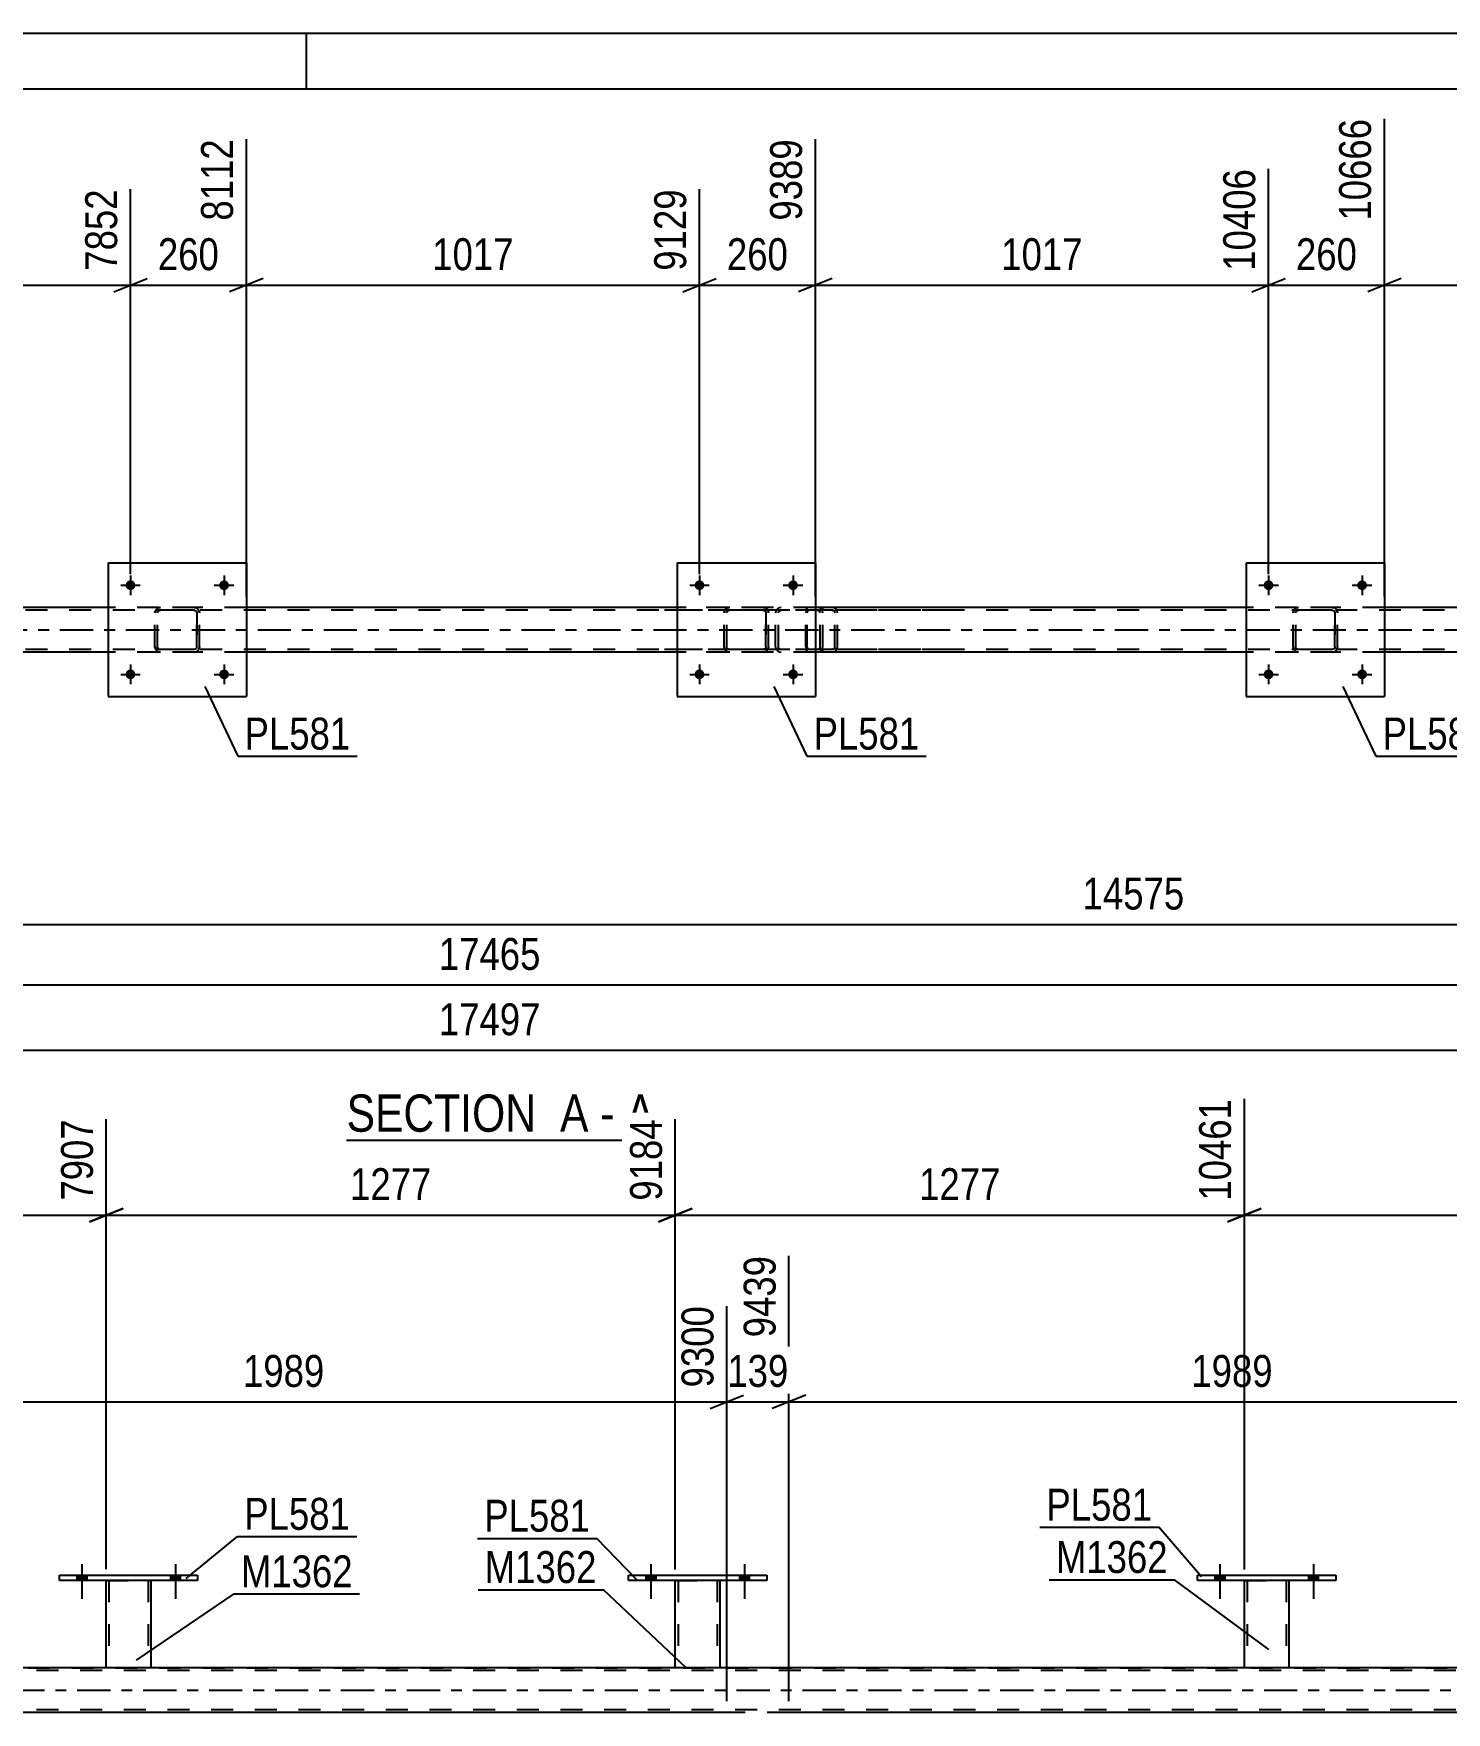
# Model space of a CAD drawing. Header units: millimetres. Extents: x 0 to 841, y 0 to 594.
# Drawn here: x 396.5 to 523.3, y 443.3 to 594 of the extents above; entities that cross this region are included whole.
import ezdxf

# ---------------------------------------------------------------- set-up
doc = ezdxf.new("R2010")
doc.units = ezdxf.units.MM
doc.linetypes.add('DXK_LINE_DOT2', pattern=[3.9198, 1.9599, -1.9599])
doc.linetypes.add('DXK_LINE_DOT3', pattern=[5.9187, 2.979, -0.9799, 0.9799, -0.9799])
doc.styles.add('Arial Narrow', font='ARIALN.TTF', dxfattribs={"height": 0.2})

# ---------------------------------------------------------------- blocks, each defined once
blk = doc.blocks.new('Unknown-404166562-1135')
at = {"color": 5, "linetype": 'Continuous'}
for p, q in [((841, 594), (0, 594)), ((421, 589), (421, 594)), ((836, 589), (5, 589))]:
    blk.add_line(p, q, dxfattribs=at)
blk = doc.blocks.new('Unknown-404166562-11 - 6126')
at = {"color": 6, "linetype": 'Continuous'}
blk.add_line((424.59, 494.66), (452.24, 494.66), dxfattribs=at)
at = {"color": 0, "linetype": 'Continuous'}
for points in [[(442.7, 495.41), (442.7, 498.91), (424.59, 498.91), (424.59, 495.41)], [(446.31, 495.41), (446.31, 498.91), (443.75, 498.91), (443.75, 495.41)], [(448.63, 495.41), (448.63, 498.91), (447.36, 498.91), (447.36, 495.41)], [(452.24, 495.41), (452.24, 498.91), (449.68, 498.91), (449.68, 495.41)]]:
    blk.add_wipeout(points, dxfattribs=at)
at = {"color": 7, "linetype": 'Continuous', "style": 'Arial Narrow'}
for s, p in [('SECTION ', (424.59, 495.41)), ('A', (443.75, 495.41)), ('A', (449.68, 495.41)), ('-', (447.36, 495.41))]:
    blk.add_text(s, height=3.34, dxfattribs=at).set_placement(p)
blk = doc.blocks.new('Part-404166562-35116 - 6126')
at = {"color": 2, "linetype": 'Continuous'}
for p, q in [((403.19, 546.47), (403.19, 534.47)), ((403.19, 546.47), (415.59, 546.47)), ((415.59, 546.47), (415.59, 534.47)), ((403.19, 534.47), (415.59, 534.47))]:
    blk.add_line(p, q, dxfattribs=at)
blk = doc.blocks.new('Part-404166562-35118 - 6126')
at = {"color": 2, "linetype": 'Continuous'}
for p, q in [((454.27, 546.47), (454.27, 534.47)), ((454.27, 546.47), (466.67, 546.47)), ((466.67, 546.47), (466.67, 534.47)), ((454.27, 534.47), (466.67, 534.47))]:
    blk.add_line(p, q, dxfattribs=at)
blk = doc.blocks.new('Part-404166562-6132 - 6126')
at = {"color": 7, "linetype": 'DXK_LINE_DOT2'}
for p, q in [((466.84, 542.47), (451.85, 542.47)), ((466.84, 542.23), (451.85, 542.23)), ((463.13, 542.17), (463.1, 541.99)), ((463.1, 538.95), (463.1, 541.99)), ((463.35, 541.99), (463.37, 542.08)), ((463.35, 538.95), (463.35, 541.99)), ((463.37, 542.08), (463.43, 542.16)), ((463.61, 542.47), (463.41, 542.43)), ((463.43, 542.16), (463.51, 542.21)), ((463.51, 542.21), (463.61, 542.23)), ((467.04, 542.43), (466.84, 542.47)), ((466.84, 542.23), (466.94, 542.21)), ((466.94, 542.21), (467.02, 542.16)), ((467.02, 542.16), (467.08, 542.08)), ((467.08, 542.08), (467.1, 541.99)), ((467.1, 538.95), (467.1, 541.99)), ((467.32, 542.16), (467.31, 542.17)), ((467.35, 541.99), (467.32, 542.16)), ((467.35, 538.95), (467.35, 541.99)), ((466.84, 538.71), (451.85, 538.71)), ((466.84, 538.47), (451.85, 538.47)), ((463.1, 538.95), (463.13, 538.76)), ((463.37, 538.86), (463.35, 538.95)), ((463.43, 538.78), (463.37, 538.86)), ((463.41, 538.5), (463.61, 538.47)), ((463.51, 538.73), (463.43, 538.78)), ((463.61, 538.71), (463.51, 538.73)), ((466.94, 538.73), (466.84, 538.71)), ((466.84, 538.47), (467.04, 538.5)), ((467.02, 538.78), (466.94, 538.73)), ((467.08, 538.86), (467.02, 538.78)), ((467.1, 538.95), (467.08, 538.86)), ((467.31, 538.76), (467.35, 538.95))]:
    blk.add_line(p, q, dxfattribs=at)
for centre, start, end in [((463.59, 541.97), 110.7583, 155.68), ((466.86, 541.97), 24.32, 69.2417), ((463.59, 538.97), 204.32, 249.2417), ((466.86, 538.97), 290.7583, 335.68)]:
    blk.add_arc(centre, 0.496, start, end, dxfattribs=at)
blk = doc.blocks.new('Part-404166562-35115 - 6126')
at = {"color": 7, "linetype": 'DXK_LINE_DOT2'}
for p, q in [((407.39, 541.99), (407.43, 542.17)), ((407.43, 542.17), (407.39, 541.99)), ((407.39, 538.95), (407.39, 541.99)), ((407.39, 538.95), (407.39, 541.99)), ((407.63, 541.99), (407.65, 542.08)), ((407.63, 538.95), (407.63, 541.99)), ((407.63, 538.95), (407.63, 541.99)), ((407.65, 542.08), (407.7, 542.16)), ((407.69, 542.43), (407.87, 542.47)), ((407.87, 542.47), (407.69, 542.43)), ((407.7, 542.16), (407.78, 542.21)), ((407.78, 542.21), (407.87, 542.23)), ((410.91, 542.47), (407.87, 542.47)), ((410.91, 542.23), (407.87, 542.23)), ((410.91, 542.47), (411.09, 542.43)), ((411.09, 542.43), (410.91, 542.47)), ((410.91, 542.23), (411, 542.21)), ((411, 542.21), (411.08, 542.16)), ((411.08, 542.16), (411.13, 542.08)), ((411.13, 542.08), (411.15, 541.99)), ((411.15, 538.95), (411.15, 541.99)), ((411.15, 541.99), (411.15, 538.95)), ((411.35, 542.17), (411.39, 541.99)), ((411.39, 541.99), (411.35, 542.17)), ((411.39, 538.95), (411.39, 541.99)), ((411.39, 538.95), (411.39, 541.99)), ((407.43, 538.76), (407.39, 538.95)), ((407.39, 538.95), (407.43, 538.76)), ((407.65, 538.86), (407.63, 538.95)), ((407.7, 538.78), (407.65, 538.86)), ((407.87, 538.47), (407.69, 538.5)), ((407.69, 538.5), (407.87, 538.47)), ((407.78, 538.73), (407.7, 538.78)), ((407.87, 538.71), (407.78, 538.73)), ((410.91, 538.71), (407.87, 538.71)), ((410.91, 538.47), (407.87, 538.47)), ((411, 538.73), (410.91, 538.71)), ((411.09, 538.5), (410.91, 538.47)), ((410.91, 538.47), (411.09, 538.5)), ((411.08, 538.78), (411, 538.73)), ((411.13, 538.86), (411.08, 538.78)), ((411.15, 538.95), (411.13, 538.86)), ((411.39, 538.95), (411.35, 538.76)), ((411.35, 538.76), (411.39, 538.95))]:
    blk.add_line(p, q, dxfattribs=at)
at = {"color": 7, "linetype": 'DXK_LINE_DOT3'}
blk.add_line((409.39, 540.47), (409.39, 540.47), dxfattribs=at)
at = {"color": 7, "linetype": 'DXK_LINE_DOT2'}
for centre, start, end in [((407.87, 541.99), 112.5, 157.5), ((407.87, 541.99), 112.5, 157.5), ((410.91, 541.99), 22.5, 67.5), ((410.91, 541.99), 22.5, 67.5), ((407.87, 538.95), 202.5, 247.5), ((407.87, 538.95), 202.5, 247.5), ((410.91, 538.95), 292.5, 337.5), ((410.91, 538.95), 292.5, 337.5)]:
    blk.add_arc(centre, 0.48, start, end, dxfattribs=at)
blk = doc.blocks.new('Part-404166562-6140 - 6126')
at = {"color": 7, "linetype": 'DXK_LINE_DOT2'}
for p, q in [((465.83, 542.17), (465.81, 541.99)), ((465.81, 538.95), (465.81, 541.99)), ((465.88, 542.33), (465.83, 542.17)), ((465.97, 542.43), (465.88, 542.33)), ((465.94, 541.99), (465.95, 542.08)), ((465.94, 538.95), (465.94, 541.99)), ((465.95, 542.08), (465.98, 542.16)), ((466.08, 542.47), (465.97, 542.43)), ((465.98, 542.16), (466.02, 542.21)), ((466.02, 542.21), (466.08, 542.23)), ((478.23, 542.47), (466.08, 542.47)), ((478.23, 542.23), (466.08, 542.23)), ((467.35, 542.23), (467.35, 542.47)), ((468.36, 542.43), (468.17, 542.47)), ((468.17, 542.23), (468.26, 542.21)), ((468.26, 542.21), (468.35, 542.16)), ((468.35, 542.16), (468.4, 542.08)), ((468.4, 542.08), (468.42, 541.99)), ((468.42, 538.95), (468.42, 541.99)), ((468.63, 542.16), (468.63, 542.17)), ((468.67, 541.99), (468.63, 542.16)), ((468.67, 538.95), (468.67, 541.99)), ((465.81, 538.95), (465.83, 538.76)), ((465.83, 538.76), (465.88, 538.61)), ((465.88, 538.61), (465.97, 538.5)), ((465.95, 538.86), (465.94, 538.95)), ((465.98, 538.78), (465.95, 538.86)), ((465.97, 538.5), (466.08, 538.47)), ((466.02, 538.73), (465.98, 538.78)), ((466.08, 538.71), (466.02, 538.73)), ((478.23, 538.71), (466.08, 538.71)), ((478.23, 538.47), (466.08, 538.47)), ((467.35, 538.47), (467.35, 538.71)), ((468.26, 538.73), (468.17, 538.71)), ((468.17, 538.47), (468.36, 538.5)), ((468.35, 538.78), (468.26, 538.73)), ((468.4, 538.86), (468.35, 538.78)), ((468.42, 538.95), (468.4, 538.86)), ((468.63, 538.76), (468.67, 538.95))]:
    blk.add_line(p, q, dxfattribs=at)
for centre, start, end in [((468.18, 541.97), 23.8494, 68.8059), ((468.18, 538.96), 291.1941, 336.1506)]:
    blk.add_arc(centre, 0.492, start, end, dxfattribs=at)
blk = doc.blocks.new('Part-404166562-6245 - 6126')
at = {"color": 7, "linetype": 'DXK_LINE_DOT2'}
for p, q in [((738.75, 542.23), (91.09, 542.23)), ((415.59, 542.47), (403.19, 542.47)), ((466.67, 542.47), (454.27, 542.47)), ((517.75, 542.47), (505.35, 542.47)), ((738.75, 538.71), (91.09, 538.71)), ((415.59, 538.47), (403.19, 538.47)), ((466.67, 538.47), (454.27, 538.47)), ((517.75, 538.47), (505.35, 538.47))]:
    blk.add_line(p, q, dxfattribs=at)
at = {"color": 2, "linetype": 'Continuous'}
for p, q in [((403.19, 542.47), (364.51, 542.47)), ((454.27, 542.47), (415.59, 542.47)), ((505.35, 542.47), (466.67, 542.47)), ((556.43, 542.47), (517.75, 542.47)), ((403.19, 538.47), (364.51, 538.47)), ((454.27, 538.47), (415.59, 538.47)), ((505.35, 538.47), (466.67, 538.47)), ((556.43, 538.47), (517.75, 538.47))]:
    blk.add_line(p, q, dxfattribs=at)
at = {"color": 7, "linetype": 'DXK_LINE_DOT3'}
blk.add_line((91.09, 540.47), (738.75, 540.47), dxfattribs=at)
blk = doc.blocks.new('Part-404166562-35119 - 6126')
at = {"color": 7, "linetype": 'DXK_LINE_DOT2'}
for p, q in [((509.55, 541.99), (509.59, 542.17)), ((509.59, 542.17), (509.55, 541.99)), ((509.55, 538.95), (509.55, 541.99)), ((509.55, 538.95), (509.55, 541.99)), ((509.79, 541.99), (509.81, 542.08)), ((509.79, 538.95), (509.79, 541.99)), ((509.79, 538.95), (509.79, 541.99)), ((509.81, 542.08), (509.86, 542.16)), ((509.85, 542.43), (510.03, 542.47)), ((510.03, 542.47), (509.85, 542.43)), ((509.86, 542.16), (509.94, 542.21)), ((509.94, 542.21), (510.03, 542.23)), ((513.07, 542.47), (510.03, 542.47)), ((513.07, 542.23), (510.03, 542.23)), ((513.07, 542.47), (513.26, 542.43)), ((513.26, 542.43), (513.07, 542.47)), ((513.07, 542.23), (513.16, 542.21)), ((513.16, 542.21), (513.24, 542.16)), ((513.24, 542.16), (513.29, 542.08)), ((513.29, 542.08), (513.31, 541.99)), ((513.31, 538.95), (513.31, 541.99)), ((513.31, 541.99), (513.31, 538.95)), ((513.52, 542.17), (513.55, 541.99)), ((513.55, 541.99), (513.52, 542.17)), ((513.55, 538.95), (513.55, 541.99)), ((513.55, 538.95), (513.55, 541.99)), ((509.59, 538.76), (509.55, 538.95)), ((509.55, 538.95), (509.59, 538.76)), ((509.81, 538.86), (509.79, 538.95)), ((509.86, 538.78), (509.81, 538.86)), ((510.03, 538.47), (509.85, 538.5)), ((509.85, 538.5), (510.03, 538.47)), ((509.94, 538.73), (509.86, 538.78)), ((510.03, 538.71), (509.94, 538.73)), ((513.07, 538.71), (510.03, 538.71)), ((513.07, 538.47), (510.03, 538.47)), ((513.16, 538.73), (513.07, 538.71)), ((513.26, 538.5), (513.07, 538.47)), ((513.07, 538.47), (513.26, 538.5)), ((513.24, 538.78), (513.16, 538.73)), ((513.29, 538.86), (513.24, 538.78)), ((513.31, 538.95), (513.29, 538.86)), ((513.55, 538.95), (513.52, 538.76)), ((513.52, 538.76), (513.55, 538.95))]:
    blk.add_line(p, q, dxfattribs=at)
at = {"color": 7, "linetype": 'DXK_LINE_DOT3'}
blk.add_line((511.55, 540.47), (511.55, 540.47), dxfattribs=at)
at = {"color": 7, "linetype": 'DXK_LINE_DOT2'}
for centre, start, end in [((510.03, 541.99), 112.5, 157.5), ((510.03, 541.99), 112.5, 157.5), ((513.07, 541.99), 22.5, 67.5), ((513.07, 541.99), 22.5, 67.5), ((510.03, 538.95), 202.5, 247.5), ((510.03, 538.95), 202.5, 247.5), ((513.07, 538.95), 292.5, 337.5), ((513.07, 538.95), 292.5, 337.5)]:
    blk.add_arc(centre, 0.48, start, end, dxfattribs=at)
blk = doc.blocks.new('Part-404166562-35117 - 6126')
at = {"color": 7, "linetype": 'DXK_LINE_DOT2'}
for p, q in [((458.47, 541.99), (458.51, 542.17)), ((458.51, 542.17), (458.47, 541.99)), ((458.47, 538.95), (458.47, 541.99)), ((458.47, 538.95), (458.47, 541.99)), ((458.71, 541.99), (458.73, 542.08)), ((458.71, 538.95), (458.71, 541.99)), ((458.71, 538.95), (458.71, 541.99)), ((458.73, 542.08), (458.78, 542.16)), ((458.77, 542.43), (458.95, 542.47)), ((458.95, 542.47), (458.77, 542.43)), ((458.78, 542.16), (458.86, 542.21)), ((458.86, 542.21), (458.95, 542.23)), ((461.99, 542.47), (458.95, 542.47)), ((461.99, 542.23), (458.95, 542.23)), ((461.99, 542.47), (462.18, 542.43)), ((462.18, 542.43), (461.99, 542.47)), ((461.99, 542.23), (462.08, 542.21)), ((462.08, 542.21), (462.16, 542.16)), ((462.16, 542.16), (462.21, 542.08)), ((462.21, 542.08), (462.23, 541.99)), ((462.23, 538.95), (462.23, 541.99)), ((462.23, 541.99), (462.23, 538.95)), ((462.44, 542.17), (462.47, 541.99)), ((462.47, 541.99), (462.44, 542.17)), ((462.47, 538.95), (462.47, 541.99)), ((462.47, 538.95), (462.47, 541.99)), ((458.51, 538.76), (458.47, 538.95)), ((458.47, 538.95), (458.51, 538.76)), ((458.73, 538.86), (458.71, 538.95)), ((458.78, 538.78), (458.73, 538.86)), ((458.95, 538.47), (458.77, 538.5)), ((458.77, 538.5), (458.95, 538.47)), ((458.86, 538.73), (458.78, 538.78)), ((458.95, 538.71), (458.86, 538.73)), ((461.99, 538.71), (458.95, 538.71)), ((461.99, 538.47), (458.95, 538.47)), ((462.08, 538.73), (461.99, 538.71)), ((462.18, 538.5), (461.99, 538.47)), ((461.99, 538.47), (462.18, 538.5)), ((462.16, 538.78), (462.08, 538.73)), ((462.21, 538.86), (462.16, 538.78)), ((462.23, 538.95), (462.21, 538.86)), ((462.47, 538.95), (462.44, 538.76)), ((462.44, 538.76), (462.47, 538.95))]:
    blk.add_line(p, q, dxfattribs=at)
at = {"color": 7, "linetype": 'DXK_LINE_DOT3'}
blk.add_line((460.47, 540.47), (460.47, 540.47), dxfattribs=at)
at = {"color": 7, "linetype": 'DXK_LINE_DOT2'}
for centre, start, end in [((458.95, 541.99), 112.5, 157.5), ((458.95, 541.99), 112.5, 157.5), ((461.99, 541.99), 22.5, 67.5), ((461.99, 541.99), 22.5, 67.5), ((458.95, 538.95), 202.5, 247.5), ((458.95, 538.95), 202.5, 247.5), ((461.99, 538.95), 292.5, 337.5), ((461.99, 538.95), 292.5, 337.5)]:
    blk.add_arc(centre, 0.48, start, end, dxfattribs=at)
blk = doc.blocks.new('Part-404166562-35120 - 6126')
at = {"color": 2, "linetype": 'Continuous'}
for p, q in [((505.35, 546.47), (505.35, 534.47)), ((505.35, 546.47), (517.75, 546.47)), ((517.75, 546.47), (517.75, 534.47)), ((505.35, 534.47), (517.75, 534.47))]:
    blk.add_line(p, q, dxfattribs=at)
blk = doc.blocks.new('Bolt-404166562-35142 - 6126')
at = {"linetype": 'Continuous'}
for points in [[(405.63, 536.47, -1), (404.75, 536.47, -1)], [(414.03, 536.47, -1), (413.15, 536.47, -1)]]:
    blk.add_hatch(color=1, dxfattribs=at).paths.add_polyline_path(points)
at = {"color": 1, "linetype": 'Continuous'}
for p, q in [((405.19, 537.35), (405.19, 535.59)), ((413.59, 537.35), (413.59, 535.59)), ((404.31, 536.47), (406.07, 536.47)), ((412.71, 536.47), (414.47, 536.47))]:
    blk.add_line(p, q, dxfattribs=at)
blk = doc.blocks.new('Bolt-404166562-35143 - 6126')
at = {"linetype": 'Continuous'}
for points in [[(405.63, 544.47, -1), (404.75, 544.47, -1)], [(414.03, 544.47, -1), (413.15, 544.47, -1)]]:
    blk.add_hatch(color=1, dxfattribs=at).paths.add_polyline_path(points)
at = {"color": 1, "linetype": 'Continuous'}
for p, q in [((404.31, 544.47), (406.07, 544.47)), ((405.19, 545.35), (405.19, 543.59)), ((412.71, 544.47), (414.47, 544.47)), ((413.59, 545.35), (413.59, 543.59))]:
    blk.add_line(p, q, dxfattribs=at)
blk = doc.blocks.new('Bolt-404166562-35144 - 6126')
at = {"linetype": 'Continuous'}
for points in [[(456.71, 536.47, -1), (455.83, 536.47, -1)], [(465.11, 536.47, -1), (464.23, 536.47, -1)]]:
    blk.add_hatch(color=1, dxfattribs=at).paths.add_polyline_path(points)
at = {"color": 1, "linetype": 'Continuous'}
for p, q in [((456.27, 537.35), (456.27, 535.59)), ((464.67, 537.35), (464.67, 535.59)), ((455.39, 536.47), (457.15, 536.47)), ((463.79, 536.47), (465.55, 536.47))]:
    blk.add_line(p, q, dxfattribs=at)
blk = doc.blocks.new('Bolt-404166562-35145 - 6126')
at = {"linetype": 'Continuous'}
for points in [[(456.71, 544.47, -1), (455.83, 544.47, -1)], [(465.11, 544.47, -1), (464.23, 544.47, -1)]]:
    blk.add_hatch(color=1, dxfattribs=at).paths.add_polyline_path(points)
at = {"color": 1, "linetype": 'Continuous'}
for p, q in [((455.39, 544.47), (457.15, 544.47)), ((456.27, 545.35), (456.27, 543.59)), ((463.79, 544.47), (465.55, 544.47)), ((464.67, 545.35), (464.67, 543.59))]:
    blk.add_line(p, q, dxfattribs=at)
blk = doc.blocks.new('Bolt-404166562-35146 - 6126')
at = {"linetype": 'Continuous'}
for points in [[(507.79, 536.47, -1), (506.91, 536.47, -1)], [(516.19, 536.47, -1), (515.31, 536.47, -1)]]:
    blk.add_hatch(color=1, dxfattribs=at).paths.add_polyline_path(points)
at = {"color": 1, "linetype": 'Continuous'}
for p, q in [((507.35, 537.35), (507.35, 535.59)), ((515.75, 537.35), (515.75, 535.59)), ((506.47, 536.47), (508.23, 536.47)), ((514.87, 536.47), (516.63, 536.47))]:
    blk.add_line(p, q, dxfattribs=at)
blk = doc.blocks.new('Bolt-404166562-35147 - 6126')
at = {"linetype": 'Continuous'}
for points in [[(507.79, 544.47, -1), (506.91, 544.47, -1)], [(516.19, 544.47, -1), (515.31, 544.47, -1)]]:
    blk.add_hatch(color=1, dxfattribs=at).paths.add_polyline_path(points)
at = {"color": 1, "linetype": 'Continuous'}
for p, q in [((506.47, 544.47), (508.23, 544.47)), ((507.35, 545.35), (507.35, 543.59)), ((514.87, 544.47), (516.63, 544.47)), ((515.75, 545.35), (515.75, 543.59))]:
    blk.add_line(p, q, dxfattribs=at)
blk = doc.blocks.new('Part-404166562-4736 - 4656')
at = {"color": 7, "linetype": 'DXK_LINE_DOT2'}
for p, q in [((727.98, 447.03), (86.72, 447.03)), ((113.77, 447.27), (727.98, 447.27)), ((407.02, 447.27), (403.02, 447.27)), ((458.1, 447.27), (454.1, 447.27)), ((509.18, 447.27), (505.18, 447.27)), ((727.98, 443.51), (86.72, 443.51)), ((464.3, 443.27), (458.72, 443.27))]:
    blk.add_line(p, q, dxfattribs=at)
at = {"color": 2, "linetype": 'Continuous'}
for p, q in [((403.02, 447.27), (355.94, 447.27)), ((454.1, 447.27), (407.02, 447.27)), ((505.18, 447.27), (458.1, 447.27)), ((556.26, 447.27), (509.18, 447.27)), ((458.72, 443.27), (379.16, 443.27)), ((543.86, 443.27), (464.3, 443.27))]:
    blk.add_line(p, q, dxfattribs=at)
at = {"color": 7, "linetype": 'DXK_LINE_DOT3'}
blk.add_line((86.72, 445.27), (727.98, 445.27), dxfattribs=at)
blk = doc.blocks.new('Part-404166562-35459 - 4656')
at = {"color": 7, "linetype": 'DXK_LINE_DOT2'}
for p, q in [((454.1, 455.12), (458.1, 455.12)), ((454.1, 455.11), (454.1, 455.12)), ((454.1, 455.12), (454.1, 455.11)), ((454.34, 455.12), (454.34, 447.27)), ((457.86, 455.12), (457.86, 447.27)), ((458.1, 455.12), (458.1, 455.11)), ((458.1, 455.11), (458.1, 455.12)), ((457.84, 447.27), (457.86, 447.27))]:
    blk.add_line(p, q, dxfattribs=at)
at = {"color": 2, "linetype": 'Continuous'}
for p, q in [((454.1, 447.27), (454.1, 455.11)), ((458.1, 455.11), (458.1, 447.27)), ((458.06, 447.27), (454.1, 447.27)), ((458.1, 447.27), (458.06, 447.27))]:
    blk.add_line(p, q, dxfattribs=at)
blk = doc.blocks.new('Bolt-404166562-35484 - 4656')
at = {"linetype": 'Continuous'}
for points in [[(400.38, 455.11), (401.26, 455.11), (401.26, 455.59), (400.38, 455.59)], [(408.78, 455.11), (409.66, 455.11), (409.66, 455.59), (408.78, 455.59)]]:
    blk.add_hatch(color=1, dxfattribs=at).paths.add_polyline_path(points)
at = {"color": 1, "linetype": 'Continuous'}
for p, q in [((400.38, 455.59), (400.38, 455.11)), ((400.82, 456.59), (400.82, 453.47)), ((401.26, 455.59), (401.26, 455.11)), ((408.78, 455.59), (408.78, 455.11)), ((409.22, 456.59), (409.22, 453.47)), ((409.66, 455.59), (409.66, 455.11))]:
    blk.add_line(p, q, dxfattribs=at)
blk = doc.blocks.new('Bolt-404166562-35486 - 4656')
at = {"linetype": 'Continuous'}
for points in [[(451.46, 455.11), (452.34, 455.11), (452.34, 455.59), (451.46, 455.59)], [(459.86, 455.11), (460.74, 455.11), (460.74, 455.59), (459.86, 455.59)]]:
    blk.add_hatch(color=1, dxfattribs=at).paths.add_polyline_path(points)
at = {"color": 1, "linetype": 'Continuous'}
for p, q in [((451.46, 455.59), (451.46, 455.11)), ((451.9, 456.59), (451.9, 453.47)), ((452.34, 455.59), (452.34, 455.11)), ((459.86, 455.59), (459.86, 455.11)), ((460.3, 456.59), (460.3, 453.47)), ((460.74, 455.59), (460.74, 455.11))]:
    blk.add_line(p, q, dxfattribs=at)
blk = doc.blocks.new('Part-404166562-35462 - 4656')
at = {"color": 2, "linetype": 'Continuous'}
for p, q in [((500.98, 455.11), (500.98, 455.59)), ((500.98, 455.59), (513.38, 455.59)), ((513.38, 455.59), (513.38, 455.11)), ((513.38, 455.11), (500.98, 455.11))]:
    blk.add_line(p, q, dxfattribs=at)
blk = doc.blocks.new('Part-404166562-35457 - 4656')
at = {"color": 7, "linetype": 'DXK_LINE_DOT2'}
for p, q in [((403.02, 455.12), (407.02, 455.12)), ((403.02, 455.11), (403.02, 455.12)), ((403.02, 455.12), (403.02, 455.11)), ((403.26, 455.12), (403.26, 447.27)), ((406.78, 455.12), (406.78, 447.27)), ((407.02, 455.12), (407.02, 455.11)), ((407.02, 455.11), (407.02, 455.12)), ((406.76, 447.27), (406.78, 447.27))]:
    blk.add_line(p, q, dxfattribs=at)
at = {"color": 2, "linetype": 'Continuous'}
for p, q in [((403.02, 447.27), (403.02, 455.11)), ((407.02, 455.11), (407.02, 447.27)), ((406.98, 447.27), (403.02, 447.27)), ((407.02, 447.27), (406.98, 447.27))]:
    blk.add_line(p, q, dxfattribs=at)
blk = doc.blocks.new('Part-404166562-35458 - 4656')
at = {"color": 2, "linetype": 'Continuous'}
for p, q in [((398.82, 455.11), (398.82, 455.59)), ((398.82, 455.59), (411.22, 455.59)), ((411.22, 455.59), (411.22, 455.11)), ((411.22, 455.11), (398.82, 455.11))]:
    blk.add_line(p, q, dxfattribs=at)
blk = doc.blocks.new('Part-404166562-35460 - 4656')
at = {"color": 2, "linetype": 'Continuous'}
for p, q in [((449.9, 455.11), (449.9, 455.59)), ((449.9, 455.59), (462.3, 455.59)), ((462.3, 455.59), (462.3, 455.11)), ((462.3, 455.11), (449.9, 455.11))]:
    blk.add_line(p, q, dxfattribs=at)
blk = doc.blocks.new('Part-404166562-35461 - 4656')
at = {"color": 7, "linetype": 'DXK_LINE_DOT2'}
for p, q in [((505.18, 455.12), (509.18, 455.12)), ((505.18, 455.11), (505.18, 455.12)), ((505.18, 455.12), (505.18, 455.11)), ((505.42, 455.12), (505.42, 447.27)), ((508.94, 455.12), (508.94, 447.27)), ((509.18, 455.12), (509.18, 455.11)), ((509.18, 455.11), (509.18, 455.12)), ((508.92, 447.27), (508.94, 447.27))]:
    blk.add_line(p, q, dxfattribs=at)
at = {"color": 2, "linetype": 'Continuous'}
for p, q in [((505.18, 447.27), (505.18, 455.11)), ((509.18, 455.11), (509.18, 447.27)), ((509.14, 447.27), (505.18, 447.27)), ((509.18, 447.27), (509.14, 447.27))]:
    blk.add_line(p, q, dxfattribs=at)
blk = doc.blocks.new('Bolt-404166562-35485 - 4656')
at = {"linetype": 'Continuous'}
for points in [[(400.38, 455.11), (401.26, 455.11), (401.26, 455.59), (400.38, 455.59)], [(408.78, 455.11), (409.66, 455.11), (409.66, 455.59), (408.78, 455.59)]]:
    blk.add_hatch(color=1, dxfattribs=at).paths.add_polyline_path(points)
at = {"color": 1, "linetype": 'Continuous'}
for p, q in [((400.38, 455.59), (400.38, 455.11)), ((400.82, 456.59), (400.82, 453.47)), ((401.26, 455.59), (401.26, 455.11)), ((408.78, 455.59), (408.78, 455.11)), ((409.22, 456.59), (409.22, 453.47)), ((409.66, 455.59), (409.66, 455.11))]:
    blk.add_line(p, q, dxfattribs=at)
blk = doc.blocks.new('Bolt-404166562-35487 - 4656')
at = {"linetype": 'Continuous'}
for points in [[(451.46, 455.11), (452.34, 455.11), (452.34, 455.59), (451.46, 455.59)], [(459.86, 455.11), (460.74, 455.11), (460.74, 455.59), (459.86, 455.59)]]:
    blk.add_hatch(color=1, dxfattribs=at).paths.add_polyline_path(points)
at = {"color": 1, "linetype": 'Continuous'}
for p, q in [((451.46, 455.59), (451.46, 455.11)), ((451.9, 456.59), (451.9, 453.47)), ((452.34, 455.59), (452.34, 455.11)), ((459.86, 455.59), (459.86, 455.11)), ((460.3, 456.59), (460.3, 453.47)), ((460.74, 455.59), (460.74, 455.11))]:
    blk.add_line(p, q, dxfattribs=at)
blk = doc.blocks.new('Bolt-404166562-35488 - 4656')
at = {"linetype": 'Continuous'}
for points in [[(502.54, 455.11), (503.42, 455.11), (503.42, 455.59), (502.54, 455.59)], [(510.94, 455.11), (511.82, 455.11), (511.82, 455.59), (510.94, 455.59)]]:
    blk.add_hatch(color=1, dxfattribs=at).paths.add_polyline_path(points)
at = {"color": 1, "linetype": 'Continuous'}
for p, q in [((502.54, 455.59), (502.54, 455.11)), ((502.98, 456.59), (502.98, 453.47)), ((503.42, 455.59), (503.42, 455.11)), ((510.94, 455.59), (510.94, 455.11)), ((511.38, 456.59), (511.38, 453.47)), ((511.82, 455.59), (511.82, 455.11))]:
    blk.add_line(p, q, dxfattribs=at)
blk = doc.blocks.new('Bolt-404166562-35489 - 4656')
at = {"linetype": 'Continuous'}
for points in [[(502.54, 455.11), (503.42, 455.11), (503.42, 455.59), (502.54, 455.59)], [(510.94, 455.11), (511.82, 455.11), (511.82, 455.59), (510.94, 455.59)]]:
    blk.add_hatch(color=1, dxfattribs=at).paths.add_polyline_path(points)
at = {"color": 1, "linetype": 'Continuous'}
for p, q in [((502.54, 455.59), (502.54, 455.11)), ((502.98, 456.59), (502.98, 453.47)), ((503.42, 455.59), (503.42, 455.11)), ((510.94, 455.59), (510.94, 455.11)), ((511.38, 456.59), (511.38, 453.47)), ((511.82, 455.59), (511.82, 455.11))]:
    blk.add_line(p, q, dxfattribs=at)
blk = doc.blocks.new('StraightDimension-404166562-6564 - 6126')
at = {"color": 7, "linetype": 'Continuous'}
blk.add_line((90.45, 502.72), (784.42, 502.72), dxfattribs=at)
at = {"color": 0}
blk.add_wipeout([(442.61, 503.47), (442.61, 507.67), (432.27, 507.67), (432.27, 503.47)], dxfattribs=at)
at = {"color": 3, "style": 'Arial Narrow'}
blk.add_text('17497', height=2.863, dxfattribs=at).set_placement((432.87, 504.07))
blk = doc.blocks.new('StraightDimension-404166562-30659 - 6126')
at = {"color": 7, "linetype": 'Continuous'}
blk.add_line((91.09, 508.59), (783.78, 508.59), dxfattribs=at)
at = {"color": 0}
blk.add_wipeout([(442.61, 509.34), (442.61, 513.54), (432.27, 513.54), (432.27, 509.34)], dxfattribs=at)
at = {"color": 3, "style": 'Arial Narrow'}
blk.add_text('17465', height=2.863, dxfattribs=at).set_placement((432.87, 509.94))
blk = doc.blocks.new('StraightDimension-404166562-30689 - 6126')
at = {"color": 7, "linetype": 'Continuous'}
blk.add_line((206.69, 514.01), (783.78, 514.01), dxfattribs=at)
at = {"color": 0}
blk.add_wipeout([(500.4, 514.76), (500.4, 518.96), (490.06, 518.96), (490.06, 514.76)], dxfattribs=at)
at = {"color": 3, "style": 'Arial Narrow'}
blk.add_text('14575', height=2.863, dxfattribs=at).set_placement((490.66, 515.36))
blk = doc.blocks.new('StraightDimension-404166562-50413 - 6126')
at = {"color": 7, "linetype": 'Continuous'}
for p, q in [((517.75, 543.47), (517.75, 586.35)), ((558.43, 545.47), (558.43, 581.85)), ((519.25, 572.01), (516.25, 570.81)), ((517.75, 571.41), (558.43, 571.41)), ((556.93, 570.81), (559.93, 572.01))]:
    blk.add_line(p, q, dxfattribs=at)
at = {"color": 0, "linetype": 'Continuous'}
blk.add_wipeout([(557.83, 582.45), (553.63, 582.45), (553.63, 572.11), (557.83, 572.11)], dxfattribs=at)
at = {"color": 0}
blk.add_wipeout([(542.35, 572.16), (542.35, 576.36), (533.84, 576.36), (533.84, 572.16)], dxfattribs=at)
at = {"color": 3, "linetype": 'Continuous', "style": 'Arial Narrow'}
blk.add_text('11683', height=2.863, rotation=90.0002, dxfattribs=at).set_placement((557.23, 572.71))
at = {"color": 3, "style": 'Arial Narrow'}
blk.add_text('1017', height=2.863, dxfattribs=at).set_placement((534.44, 572.76))
blk = doc.blocks.new('StraightDimension-404166562-50414 - 6126')
at = {"color": 7, "linetype": 'Continuous'}
for p, q in [((517.75, 543.47), (517.75, 586.35)), ((507.35, 545.47), (507.35, 581.85)), ((505.85, 570.81), (508.85, 572.01)), ((507.35, 571.41), (517.75, 571.41)), ((519.25, 572.01), (516.25, 570.81))]:
    blk.add_line(p, q, dxfattribs=at)
at = {"color": 0}
blk.add_wipeout([(515.89, 572.16), (515.89, 576.36), (509.21, 576.36), (509.21, 572.16)], dxfattribs=at)
at = {"color": 3, "style": 'Arial Narrow'}
blk.add_text('260', height=2.863, dxfattribs=at).set_placement((509.81, 572.76))
at = {"color": 0, "linetype": 'Continuous'}
blk.add_wipeout([(517.15, 586.95), (512.95, 586.95), (512.95, 576.61), (517.15, 576.61)], dxfattribs=at)
at = {"color": 3, "linetype": 'Continuous', "style": 'Arial Narrow'}
blk.add_text('10666', height=2.863, rotation=90.0002, dxfattribs=at).set_placement((516.55, 577.21))
blk = doc.blocks.new('StraightDimension-404166562-50415 - 6126')
at = {"color": 7, "linetype": 'Continuous'}
for p, q in [((466.67, 543.47), (466.67, 584.52)), ((507.35, 545.47), (507.35, 581.85)), ((468.17, 572.01), (465.17, 570.81)), ((466.67, 571.41), (507.35, 571.41)), ((505.85, 570.81), (508.85, 572.01))]:
    blk.add_line(p, q, dxfattribs=at)
at = {"color": 0, "linetype": 'Continuous'}
blk.add_wipeout([(506.75, 582.45), (502.55, 582.45), (502.55, 572.11), (506.75, 572.11)], dxfattribs=at)
at = {"color": 0}
blk.add_wipeout([(491.27, 572.16), (491.27, 576.36), (482.76, 576.36), (482.76, 572.16)], dxfattribs=at)
at = {"color": 3, "linetype": 'Continuous', "style": 'Arial Narrow'}
blk.add_text('10406', height=2.863, rotation=90.0002, dxfattribs=at).set_placement((506.15, 572.71))
at = {"color": 3, "style": 'Arial Narrow'}
blk.add_text('1017', height=2.863, dxfattribs=at).set_placement((483.36, 572.76))
blk = doc.blocks.new('StraightDimension-404166562-50416 - 6126')
at = {"color": 7, "linetype": 'Continuous'}
for p, q in [((466.67, 543.47), (466.67, 584.52)), ((456.27, 545.47), (456.27, 580.02)), ((454.77, 570.81), (457.77, 572.01)), ((456.27, 571.41), (466.67, 571.41)), ((468.17, 572.01), (465.17, 570.81))]:
    blk.add_line(p, q, dxfattribs=at)
at = {"color": 0}
blk.add_wipeout([(464.81, 572.16), (464.81, 576.36), (458.13, 576.36), (458.13, 572.16)], dxfattribs=at)
at = {"color": 3, "style": 'Arial Narrow'}
blk.add_text('260', height=2.863, dxfattribs=at).set_placement((458.73, 572.76))
at = {"color": 0, "linetype": 'Continuous'}
blk.add_wipeout([(466.07, 585.12), (461.87, 585.12), (461.87, 576.61), (466.07, 576.61)], dxfattribs=at)
at = {"color": 3, "linetype": 'Continuous', "style": 'Arial Narrow'}
blk.add_text('9389', height=2.863, rotation=90.0002, dxfattribs=at).set_placement((465.47, 577.21))
blk = doc.blocks.new('StraightDimension-404166562-50417 - 6126')
at = {"color": 7, "linetype": 'Continuous'}
for p, q in [((415.59, 543.47), (415.59, 584.52)), ((456.27, 545.47), (456.27, 580.02)), ((417.09, 572.01), (414.09, 570.81)), ((415.59, 571.41), (456.27, 571.41)), ((454.77, 570.81), (457.77, 572.01))]:
    blk.add_line(p, q, dxfattribs=at)
at = {"color": 0, "linetype": 'Continuous'}
blk.add_wipeout([(455.67, 580.62), (451.47, 580.62), (451.47, 572.11), (455.67, 572.11)], dxfattribs=at)
at = {"color": 0}
blk.add_wipeout([(440.19, 572.16), (440.19, 576.36), (431.68, 576.36), (431.68, 572.16)], dxfattribs=at)
at = {"color": 3, "linetype": 'Continuous', "style": 'Arial Narrow'}
blk.add_text('9129', height=2.863, rotation=90.0002, dxfattribs=at).set_placement((455.07, 572.71))
at = {"color": 3, "style": 'Arial Narrow'}
blk.add_text('1017', height=2.863, dxfattribs=at).set_placement((432.28, 572.76))
blk = doc.blocks.new('StraightDimension-404166562-50418 - 6126')
at = {"color": 7, "linetype": 'Continuous'}
for p, q in [((415.59, 543.47), (415.59, 584.52)), ((405.19, 545.47), (405.19, 580.02)), ((403.69, 570.81), (406.69, 572.01)), ((405.19, 571.41), (415.59, 571.41)), ((417.09, 572.01), (414.09, 570.81))]:
    blk.add_line(p, q, dxfattribs=at)
at = {"color": 0}
blk.add_wipeout([(413.73, 572.16), (413.73, 576.36), (407.05, 576.36), (407.05, 572.16)], dxfattribs=at)
at = {"color": 3, "style": 'Arial Narrow'}
blk.add_text('260', height=2.863, dxfattribs=at).set_placement((407.65, 572.76))
at = {"color": 0, "linetype": 'Continuous'}
blk.add_wipeout([(414.99, 585.12), (410.79, 585.12), (410.79, 576.61), (414.99, 576.61)], dxfattribs=at)
at = {"color": 3, "linetype": 'Continuous', "style": 'Arial Narrow'}
blk.add_text('8112', height=2.863, rotation=90.0002, dxfattribs=at).set_placement((414.39, 577.21))
blk = doc.blocks.new('StraightDimension-404166562-50419 - 6126')
at = {"color": 7, "linetype": 'Continuous'}
for p, q in [((364.51, 543.47), (364.51, 584.52)), ((405.19, 545.47), (405.19, 580.02)), ((366.01, 572.01), (363.01, 570.81)), ((364.51, 571.41), (405.19, 571.41)), ((403.69, 570.81), (406.69, 572.01))]:
    blk.add_line(p, q, dxfattribs=at)
at = {"color": 0, "linetype": 'Continuous'}
blk.add_wipeout([(404.59, 580.62), (400.39, 580.62), (400.39, 572.11), (404.59, 572.11)], dxfattribs=at)
at = {"color": 0}
blk.add_wipeout([(389.11, 572.16), (389.11, 576.36), (380.59, 576.36), (380.59, 572.16)], dxfattribs=at)
at = {"color": 3, "linetype": 'Continuous', "style": 'Arial Narrow'}
blk.add_text('7852', height=2.863, rotation=90.0002, dxfattribs=at).set_placement((403.99, 572.71))
at = {"color": 3, "style": 'Arial Narrow'}
blk.add_text('1017', height=2.863, dxfattribs=at).set_placement((381.19, 572.76))
blk = doc.blocks.new('StraightDimension-404166562-51573 - 4656')
at = {"color": 7, "linetype": 'Continuous'}
for p, q in [((464.3, 444.27), (464.3, 484.26)), ((543.86, 444.27), (543.86, 481.59)), ((465.8, 471.75), (462.8, 470.55)), ((464.3, 471.15), (543.86, 471.15)), ((542.36, 470.55), (545.36, 471.75))]:
    blk.add_line(p, q, dxfattribs=at)
at = {"color": 0, "linetype": 'Continuous'}
blk.add_wipeout([(543.26, 482.19), (539.06, 482.19), (539.06, 471.85), (543.26, 471.85)], dxfattribs=at)
at = {"color": 0}
blk.add_wipeout([(508.33, 471.9), (508.33, 476.1), (499.82, 476.1), (499.82, 471.9)], dxfattribs=at)
at = {"color": 3, "linetype": 'Continuous', "style": 'Arial Narrow'}
blk.add_text('11428', height=2.863, rotation=90.0002, dxfattribs=at).set_placement((542.66, 472.45))
at = {"color": 3, "style": 'Arial Narrow'}
blk.add_text('1989', height=2.863, dxfattribs=at).set_placement((500.42, 472.5))
blk = doc.blocks.new('StraightDimension-404166562-51574 - 4656')
at = {"color": 7, "linetype": 'Continuous'}
for p, q in [((464.3, 444.27), (464.3, 484.26)), ((458.72, 444.27), (458.72, 479.76)), ((457.22, 470.55), (460.22, 471.75)), ((458.72, 471.15), (464.3, 471.15)), ((465.8, 471.75), (462.8, 470.55))]:
    blk.add_line(p, q, dxfattribs=at)
at = {"color": 0}
blk.add_wipeout([(464.85, 471.9), (464.85, 476.1), (458.17, 476.1), (458.17, 471.9)], dxfattribs=at)
at = {"color": 3, "style": 'Arial Narrow'}
blk.add_text('139', height=2.863, dxfattribs=at).set_placement((458.77, 472.5))
at = {"color": 0, "linetype": 'Continuous'}
blk.add_wipeout([(463.7, 484.86), (459.5, 484.86), (459.5, 476.35), (463.7, 476.35)], dxfattribs=at)
at = {"color": 3, "linetype": 'Continuous', "style": 'Arial Narrow'}
blk.add_text('9439', height=2.863, rotation=90.0002, dxfattribs=at).set_placement((463.1, 476.95))
blk = doc.blocks.new('StraightDimension-404166562-52684 - 4656')
at = {"color": 7, "linetype": 'Continuous'}
for p, q in [((505.18, 456.11), (505.18, 498.36)), ((454.1, 456.11), (454.1, 496.53)), ((455.6, 488.52), (452.6, 487.32)), ((503.68, 487.32), (506.68, 488.52)), ((454.1, 487.92), (505.18, 487.92))]:
    blk.add_line(p, q, dxfattribs=at)
at = {"color": 0, "linetype": 'Continuous'}
blk.add_wipeout([(504.58, 498.96), (500.38, 498.96), (500.38, 488.62), (504.58, 488.62)], dxfattribs=at)
at = {"color": 0}
blk.add_wipeout([(483.9, 488.67), (483.9, 492.87), (475.38, 492.87), (475.38, 488.67)], dxfattribs=at)
at = {"color": 3, "linetype": 'Continuous', "style": 'Arial Narrow'}
blk.add_text('10461', height=2.863, rotation=90.0002, dxfattribs=at).set_placement((503.98, 489.22))
at = {"color": 3, "style": 'Arial Narrow'}
blk.add_text('1277', height=2.863, dxfattribs=at).set_placement((475.98, 489.27))
blk = doc.blocks.new('StraightDimension-404166562-51575 - 4656')
at = {"color": 7, "linetype": 'Continuous'}
for p, q in [((379.16, 444.27), (379.16, 484.26)), ((458.72, 444.27), (458.72, 479.76)), ((380.66, 471.75), (377.66, 470.55)), ((379.16, 471.15), (458.72, 471.15)), ((457.22, 470.55), (460.22, 471.75))]:
    blk.add_line(p, q, dxfattribs=at)
at = {"color": 0, "linetype": 'Continuous'}
blk.add_wipeout([(458.12, 480.36), (453.92, 480.36), (453.92, 471.85), (458.12, 471.85)], dxfattribs=at)
at = {"color": 0}
blk.add_wipeout([(423.2, 471.9), (423.2, 476.1), (414.69, 476.1), (414.69, 471.9)], dxfattribs=at)
at = {"color": 3, "linetype": 'Continuous', "style": 'Arial Narrow'}
blk.add_text('9300', height=2.863, rotation=90.0002, dxfattribs=at).set_placement((457.52, 472.45))
at = {"color": 3, "style": 'Arial Narrow'}
blk.add_text('1989', height=2.863, dxfattribs=at).set_placement((415.29, 472.5))
blk = doc.blocks.new('StraightDimension-404166562-52683 - 4656')
at = {"color": 7, "linetype": 'Continuous'}
for p, q in [((505.18, 456.11), (505.18, 498.36)), ((556.26, 456.12), (556.26, 498.36)), ((506.68, 488.52), (503.68, 487.32)), ((554.76, 487.32), (557.76, 488.52)), ((505.18, 487.92), (556.26, 487.92))]:
    blk.add_line(p, q, dxfattribs=at)
at = {"color": 0, "linetype": 'Continuous'}
blk.add_wipeout([(555.66, 498.96), (551.46, 498.96), (551.46, 488.62), (555.66, 488.62)], dxfattribs=at)
at = {"color": 0}
blk.add_wipeout([(534.98, 488.67), (534.98, 492.87), (526.46, 492.87), (526.46, 488.67)], dxfattribs=at)
at = {"color": 3, "linetype": 'Continuous', "style": 'Arial Narrow'}
blk.add_text('11738', height=2.863, rotation=90.0002, dxfattribs=at).set_placement((555.06, 489.22))
at = {"color": 3, "style": 'Arial Narrow'}
blk.add_text('1277', height=2.863, dxfattribs=at).set_placement((527.06, 489.27))
blk = doc.blocks.new('StraightDimension-404166562-52685 - 4656')
at = {"color": 7, "linetype": 'Continuous'}
for p, q in [((403.02, 456.12), (403.02, 496.53)), ((454.1, 456.11), (454.1, 496.53)), ((404.52, 488.52), (401.52, 487.32)), ((452.6, 487.32), (455.6, 488.52)), ((403.02, 487.92), (454.1, 487.92))]:
    blk.add_line(p, q, dxfattribs=at)
at = {"color": 0, "linetype": 'Continuous'}
blk.add_wipeout([(453.5, 497.13), (449.3, 497.13), (449.3, 488.62), (453.5, 488.62)], dxfattribs=at)
at = {"color": 0}
blk.add_wipeout([(432.82, 488.67), (432.82, 492.87), (424.3, 492.87), (424.3, 488.67)], dxfattribs=at)
at = {"color": 3, "linetype": 'Continuous', "style": 'Arial Narrow'}
blk.add_text('9184', height=2.863, rotation=90.0002, dxfattribs=at).set_placement((452.9, 489.22))
at = {"color": 3, "style": 'Arial Narrow'}
blk.add_text('1277', height=2.863, dxfattribs=at).set_placement((424.9, 489.27))
blk = doc.blocks.new('StraightDimension-404166562-52686 - 4656')
at = {"color": 7, "linetype": 'Continuous'}
for p, q in [((351.94, 456.11), (351.94, 496.53)), ((403.02, 456.12), (403.02, 496.53)), ((353.44, 488.52), (350.44, 487.32)), ((401.52, 487.32), (404.52, 488.52)), ((351.94, 487.92), (403.02, 487.92))]:
    blk.add_line(p, q, dxfattribs=at)
at = {"color": 0, "linetype": 'Continuous'}
blk.add_wipeout([(402.42, 497.13), (398.22, 497.13), (398.22, 488.62), (402.42, 488.62)], dxfattribs=at)
at = {"color": 0}
blk.add_wipeout([(381.74, 488.67), (381.74, 492.87), (373.22, 492.87), (373.22, 488.67)], dxfattribs=at)
at = {"color": 3, "linetype": 'Continuous', "style": 'Arial Narrow'}
blk.add_text('7907', height=2.863, rotation=90.0002, dxfattribs=at).set_placement((401.82, 489.22))
at = {"color": 3, "style": 'Arial Narrow'}
blk.add_text('1277', height=2.863, dxfattribs=at).set_placement((373.82, 489.27))
blk = doc.blocks.new('Mark-404166562-55153 - 6126')
at = {"color": 0}
blk.add_wipeout([(424.94, 529.72), (424.94, 532.72), (415.43, 532.72), (415.43, 529.72)], dxfattribs=at)
blk.add_wipeout([(424.94, 529.72), (424.94, 532.72), (415.43, 532.72), (415.43, 529.72)], dxfattribs=at)
at = {"color": 30, "linetype": 'Continuous'}
for p, q in [((411.86, 535.38), (414.83, 529.12)), ((414.83, 529.12), (425.54, 529.12))]:
    blk.add_line(p, q, dxfattribs=at)
at = {"color": 3, "style": 'Arial Narrow'}
blk.add_text('PL581', height=2.863, dxfattribs=at).set_placement((415.43, 529.72))
blk = doc.blocks.new('Mark-404166562-55156 - 6126')
at = {"color": 0}
blk.add_wipeout([(476.02, 529.72), (476.02, 532.72), (466.51, 532.72), (466.51, 529.72)], dxfattribs=at)
blk.add_wipeout([(476.02, 529.72), (476.02, 532.72), (466.51, 532.72), (466.51, 529.72)], dxfattribs=at)
at = {"color": 30, "linetype": 'Continuous'}
for p, q in [((462.94, 535.38), (465.91, 529.12)), ((465.91, 529.12), (476.62, 529.12))]:
    blk.add_line(p, q, dxfattribs=at)
at = {"color": 3, "style": 'Arial Narrow'}
blk.add_text('PL581', height=2.863, dxfattribs=at).set_placement((466.51, 529.72))
blk = doc.blocks.new('Mark-404166562-55159 - 6126')
at = {"color": 0}
blk.add_wipeout([(527.1, 529.72), (527.1, 532.72), (517.59, 532.72), (517.59, 529.72)], dxfattribs=at)
blk.add_wipeout([(527.1, 529.72), (527.1, 532.72), (517.59, 532.72), (517.59, 529.72)], dxfattribs=at)
at = {"color": 30, "linetype": 'Continuous'}
for p, q in [((514.02, 535.38), (516.99, 529.12)), ((516.99, 529.12), (527.7, 529.12))]:
    blk.add_line(p, q, dxfattribs=at)
at = {"color": 3, "style": 'Arial Narrow'}
blk.add_text('PL581', height=2.863, dxfattribs=at).set_placement((517.59, 529.72))
blk = doc.blocks.new('Mark-404166562-52890 - 4656')
at = {"color": 0}
blk.add_wipeout([(425.16, 454.51), (425.16, 457.51), (415.1, 457.51), (415.1, 454.51)], dxfattribs=at)
blk.add_wipeout([(425.16, 454.51), (425.16, 457.51), (415.1, 457.51), (415.1, 454.51)], dxfattribs=at)
at = {"color": 30, "linetype": 'Continuous'}
for p, q in [((405.73, 447.95), (414.5, 453.91)), ((414.5, 453.91), (425.76, 453.91))]:
    blk.add_line(p, q, dxfattribs=at)
at = {"color": 3, "style": 'Arial Narrow'}
blk.add_text('M1362', height=2.863, dxfattribs=at).set_placement((415.1, 454.51))
blk = doc.blocks.new('Mark-404166562-52893 - 4656')
at = {"color": 0}
blk.add_wipeout([(424.9, 459.67), (424.9, 462.67), (415.4, 462.67), (415.4, 459.67)], dxfattribs=at)
blk.add_wipeout([(424.9, 459.67), (424.9, 462.67), (415.4, 462.67), (415.4, 459.67)], dxfattribs=at)
at = {"color": 30, "linetype": 'Continuous'}
for p, q in [((410.19, 455.31), (414.8, 459.07)), ((414.8, 459.07), (425.5, 459.07))]:
    blk.add_line(p, q, dxfattribs=at)
at = {"color": 3, "style": 'Arial Narrow'}
blk.add_text('PL581', height=2.863, dxfattribs=at).set_placement((415.4, 459.67))
blk = doc.blocks.new('Mark-404166562-52896 - 4656')
at = {"color": 0}
blk.add_wipeout([(447.04, 454.89), (447.04, 457.89), (436.99, 457.89), (436.99, 454.89)], dxfattribs=at)
blk.add_wipeout([(447.04, 454.89), (447.04, 457.89), (436.99, 457.89), (436.99, 454.89)], dxfattribs=at)
at = {"color": 30, "linetype": 'Continuous'}
for p in [(436.39, 454.29), (455.06, 447.27)]:
    blk.add_line(p, (447.64, 454.29), dxfattribs=at)
at = {"color": 3, "style": 'Arial Narrow'}
blk.add_text('M1362', height=2.863, dxfattribs=at).set_placement((436.99, 454.89))
blk = doc.blocks.new('Mark-404166562-52899 - 4656')
at = {"color": 0}
blk.add_wipeout([(446.46, 459.5), (446.46, 462.5), (436.95, 462.5), (436.95, 459.5)], dxfattribs=at)
blk.add_wipeout([(446.46, 459.5), (446.46, 462.5), (436.95, 462.5), (436.95, 459.5)], dxfattribs=at)
at = {"color": 30, "linetype": 'Continuous'}
for p in [(436.35, 458.9), (450.65, 455.19)]:
    blk.add_line(p, (447.06, 458.9), dxfattribs=at)
at = {"color": 3, "style": 'Arial Narrow'}
blk.add_text('PL581', height=2.863, dxfattribs=at).set_placement((436.95, 459.5))
blk = doc.blocks.new('Mark-404166562-52902 - 4656')
at = {"color": 0}
blk.add_wipeout([(498.31, 455.79), (498.31, 458.79), (488.26, 458.79), (488.26, 455.79)], dxfattribs=at)
blk.add_wipeout([(498.31, 455.79), (498.31, 458.79), (488.26, 458.79), (488.26, 455.79)], dxfattribs=at)
at = {"color": 30, "linetype": 'Continuous'}
for p in [(487.66, 455.19), (507.39, 448.93)]:
    blk.add_line(p, (498.91, 455.19), dxfattribs=at)
at = {"color": 3, "style": 'Arial Narrow'}
blk.add_text('M1362', height=2.863, dxfattribs=at).set_placement((488.26, 455.79))
blk = doc.blocks.new('Mark-404166562-52905 - 4656')
at = {"color": 0}
blk.add_wipeout([(496.91, 460.49), (496.91, 463.49), (487.41, 463.49), (487.41, 460.49)], dxfattribs=at)
blk.add_wipeout([(496.91, 460.49), (496.91, 463.49), (487.41, 463.49), (487.41, 460.49)], dxfattribs=at)
at = {"color": 30, "linetype": 'Continuous'}
for p in [(486.81, 459.89), (501.34, 455.44)]:
    blk.add_line(p, (497.51, 459.89), dxfattribs=at)
at = {"color": 3, "style": 'Arial Narrow'}
blk.add_text('PL581', height=2.863, dxfattribs=at).set_placement((487.41, 460.49))

msp = doc.modelspace()

# ---------------------------------------------------------------- block references
for name in ['Unknown-404166562-1135', 'Part-404166562-35116 - 6126', 'Part-404166562-35118 - 6126', 'Part-404166562-35120 - 6126', 'Bolt-404166562-35143 - 6126', 'Bolt-404166562-35145 - 6126', 'Bolt-404166562-35147 - 6126', 'Part-404166562-6245 - 6126', 'Part-404166562-35115 - 6126', 'Part-404166562-6132 - 6126', 'Part-404166562-35117 - 6126', 'Part-404166562-6140 - 6126', 'Part-404166562-35119 - 6126', 'Bolt-404166562-35142 - 6126', 'Bolt-404166562-35144 - 6126', 'Bolt-404166562-35146 - 6126', 'Part-404166562-35458 - 4656', 'Bolt-404166562-35484 - 4656', 'Bolt-404166562-35485 - 4656', 'Part-404166562-35460 - 4656', 'Bolt-404166562-35486 - 4656', 'Bolt-404166562-35487 - 4656', 'Part-404166562-35462 - 4656', 'Bolt-404166562-35488 - 4656', 'Bolt-404166562-35489 - 4656', 'Part-404166562-35457 - 4656', 'Part-404166562-35459 - 4656', 'Part-404166562-35461 - 4656', 'Part-404166562-4736 - 4656']:
    msp.add_blockref(name, (0, 0))

# ---------------------------------------------------------------- next in the draw order: block references
for name in ['StraightDimension-404166562-50413 - 6126', 'StraightDimension-404166562-6564 - 6126', 'Unknown-404166562-11 - 6126', 'StraightDimension-404166562-51573 - 4656']:
    msp.add_blockref(name, (0, 0))

# ---------------------------------------------------------------- next in the draw order: block references
for name in ['StraightDimension-404166562-50414 - 6126', 'StraightDimension-404166562-30659 - 6126', 'StraightDimension-404166562-51574 - 4656']:
    msp.add_blockref(name, (0, 0))

# ---------------------------------------------------------------- next in the draw order: block references
for name in ['StraightDimension-404166562-50415 - 6126', 'StraightDimension-404166562-30689 - 6126', 'StraightDimension-404166562-52684 - 4656']:
    msp.add_blockref(name, (0, 0))

# ---------------------------------------------------------------- next in the draw order: block references
for name in ['StraightDimension-404166562-50416 - 6126', 'Mark-404166562-55153 - 6126', 'Mark-404166562-55156 - 6126', 'Mark-404166562-55159 - 6126', 'StraightDimension-404166562-52683 - 4656', 'StraightDimension-404166562-51575 - 4656']:
    msp.add_blockref(name, (0, 0))

# ---------------------------------------------------------------- next in the draw order: block references
for name in ['StraightDimension-404166562-50417 - 6126', 'StraightDimension-404166562-52685 - 4656', 'Mark-404166562-52902 - 4656']:
    msp.add_blockref(name, (0, 0))

# ---------------------------------------------------------------- next in the draw order: block references
for name in ['StraightDimension-404166562-50418 - 6126', 'StraightDimension-404166562-52686 - 4656', 'Mark-404166562-52905 - 4656', 'Mark-404166562-52890 - 4656', 'Mark-404166562-52896 - 4656']:
    msp.add_blockref(name, (0, 0))

# ---------------------------------------------------------------- next in the draw order: block references
for name in ['StraightDimension-404166562-50419 - 6126', 'Mark-404166562-52893 - 4656', 'Mark-404166562-52899 - 4656']:
    msp.add_blockref(name, (0, 0))

doc.saveas('drawing.dxf')
